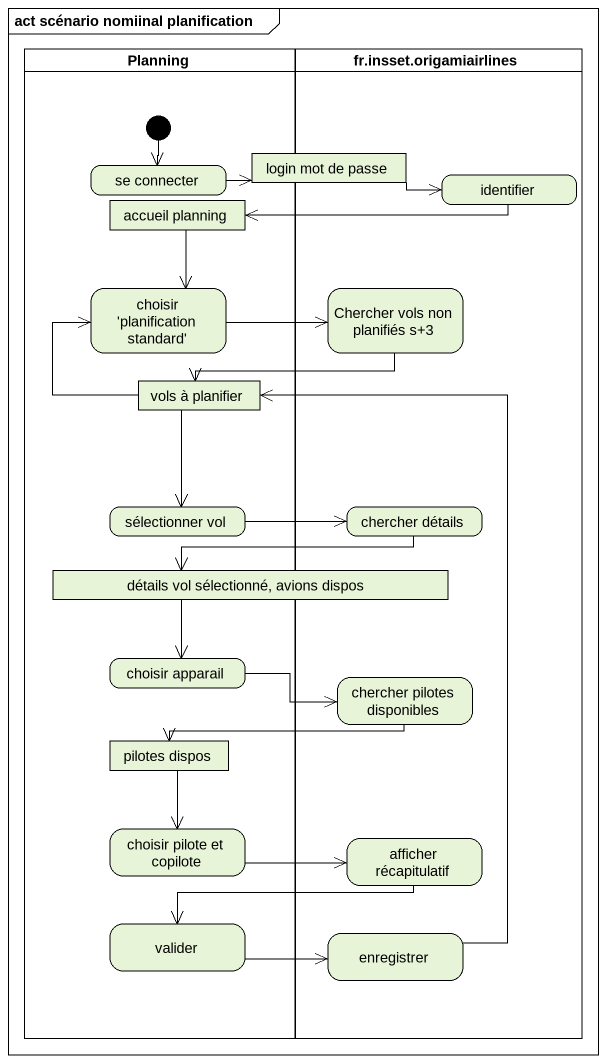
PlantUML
@startuml
mainframe act scénario nomiinal planification
hide empty description
state Planning <<partition>> {
  state "se connecter" as se_connecter
  state "accueil planning" as accueil_planning <<object>>
  state "choisir 'planification standard'" as choisir_planification
  state "vols à planifier" as vols_à_planifier <<object>>
  state "sélectionner vol" as sélectionner_vol
  state "choisir apparail" as choisir_apparail
  state "pilotes dispos" as pilotes_dispos <<object>>
  state "choisir pilote et copilote" as choisir_pilote_et_copilote
  state valider
  [*] --> se_connecter
}
state "fr.insset.origamiairlines" as fr_insset_origamiairlines <<partition>> {
  state identifier
  state "Chercher vols non planifiés s+3" as Chercher_vols_non_planifiés
  state "chercher détails" as chercher_détails
  state "chercher pilotes disponibles" as chercher_pilotes_disponibles
  state "afficher récapitulatif" as afficher_récapitulatif
  state enregistrer
}
state "login mot de passe" as login_mot_de_passe <<object>>
state "détails vol sélectionné, avions dispos" as détails_vol_sélectionné <<object>>
se_connecter -right-> login_mot_de_passe
login_mot_de_passe -right-> identifier
identifier -left-> accueil_planning
accueil_planning --> choisir_planification
choisir_planification -right-> Chercher_vols_non_planifiés
Chercher_vols_non_planifiés -left-> vols_à_planifier
vols_à_planifier -up-> choisir_planification
vols_à_planifier --> sélectionner_vol
sélectionner_vol -right-> chercher_détails
chercher_détails -left-> détails_vol_sélectionné
détails_vol_sélectionné --> choisir_apparail
choisir_apparail -right-> chercher_pilotes_disponibles
chercher_pilotes_disponibles -left-> pilotes_dispos
pilotes_dispos --> choisir_pilote_et_copilote
choisir_pilote_et_copilote -right-> afficher_récapitulatif
afficher_récapitulatif -left-> valider
valider -right-> enregistrer
enregistrer -up-> vols_à_planifier
@enduml
